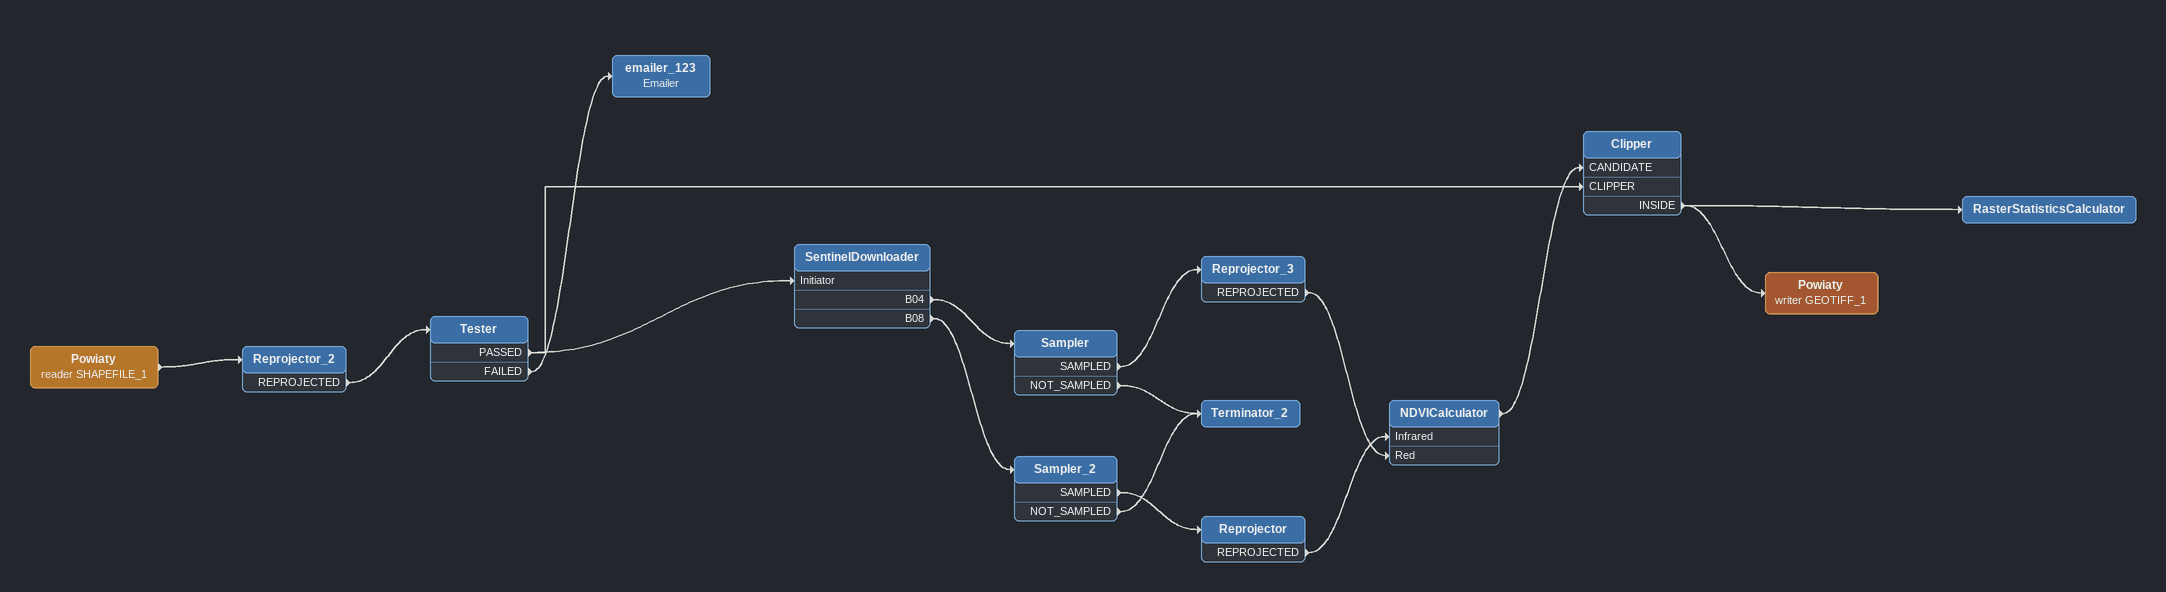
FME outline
Powiaty (reader SHAPEFILE_1)
    -> Reprojector_2
Reprojector_2
    REPROJECTED -> Tester
Tester
    PASSED -> SentinelDownloader [Initiator]
    PASSED -> Clipper [CLIPPER]
    FAILED -> emailer_123
emailer_123: Emailer
SentinelDownloader
    B04 -> Sampler
    B08 -> Sampler_2
Sampler
    SAMPLED -> Reprojector_3
    NOT_SAMPLED -> Terminator_2
Reprojector_3
    REPROJECTED -> NDVICalculator [Red]
Sampler_2
    SAMPLED -> Reprojector
    NOT_SAMPLED -> Terminator_2
Terminator_2
Reprojector
    REPROJECTED -> NDVICalculator [Infrared]
NDVICalculator
    -> Clipper [CANDIDATE]
Clipper
    INSIDE -> RasterStatisticsCalculator
    INSIDE -> Powiaty (writer GEOTIFF_1)
RasterStatisticsCalculator
Powiaty (writer GEOTIFF_1)
